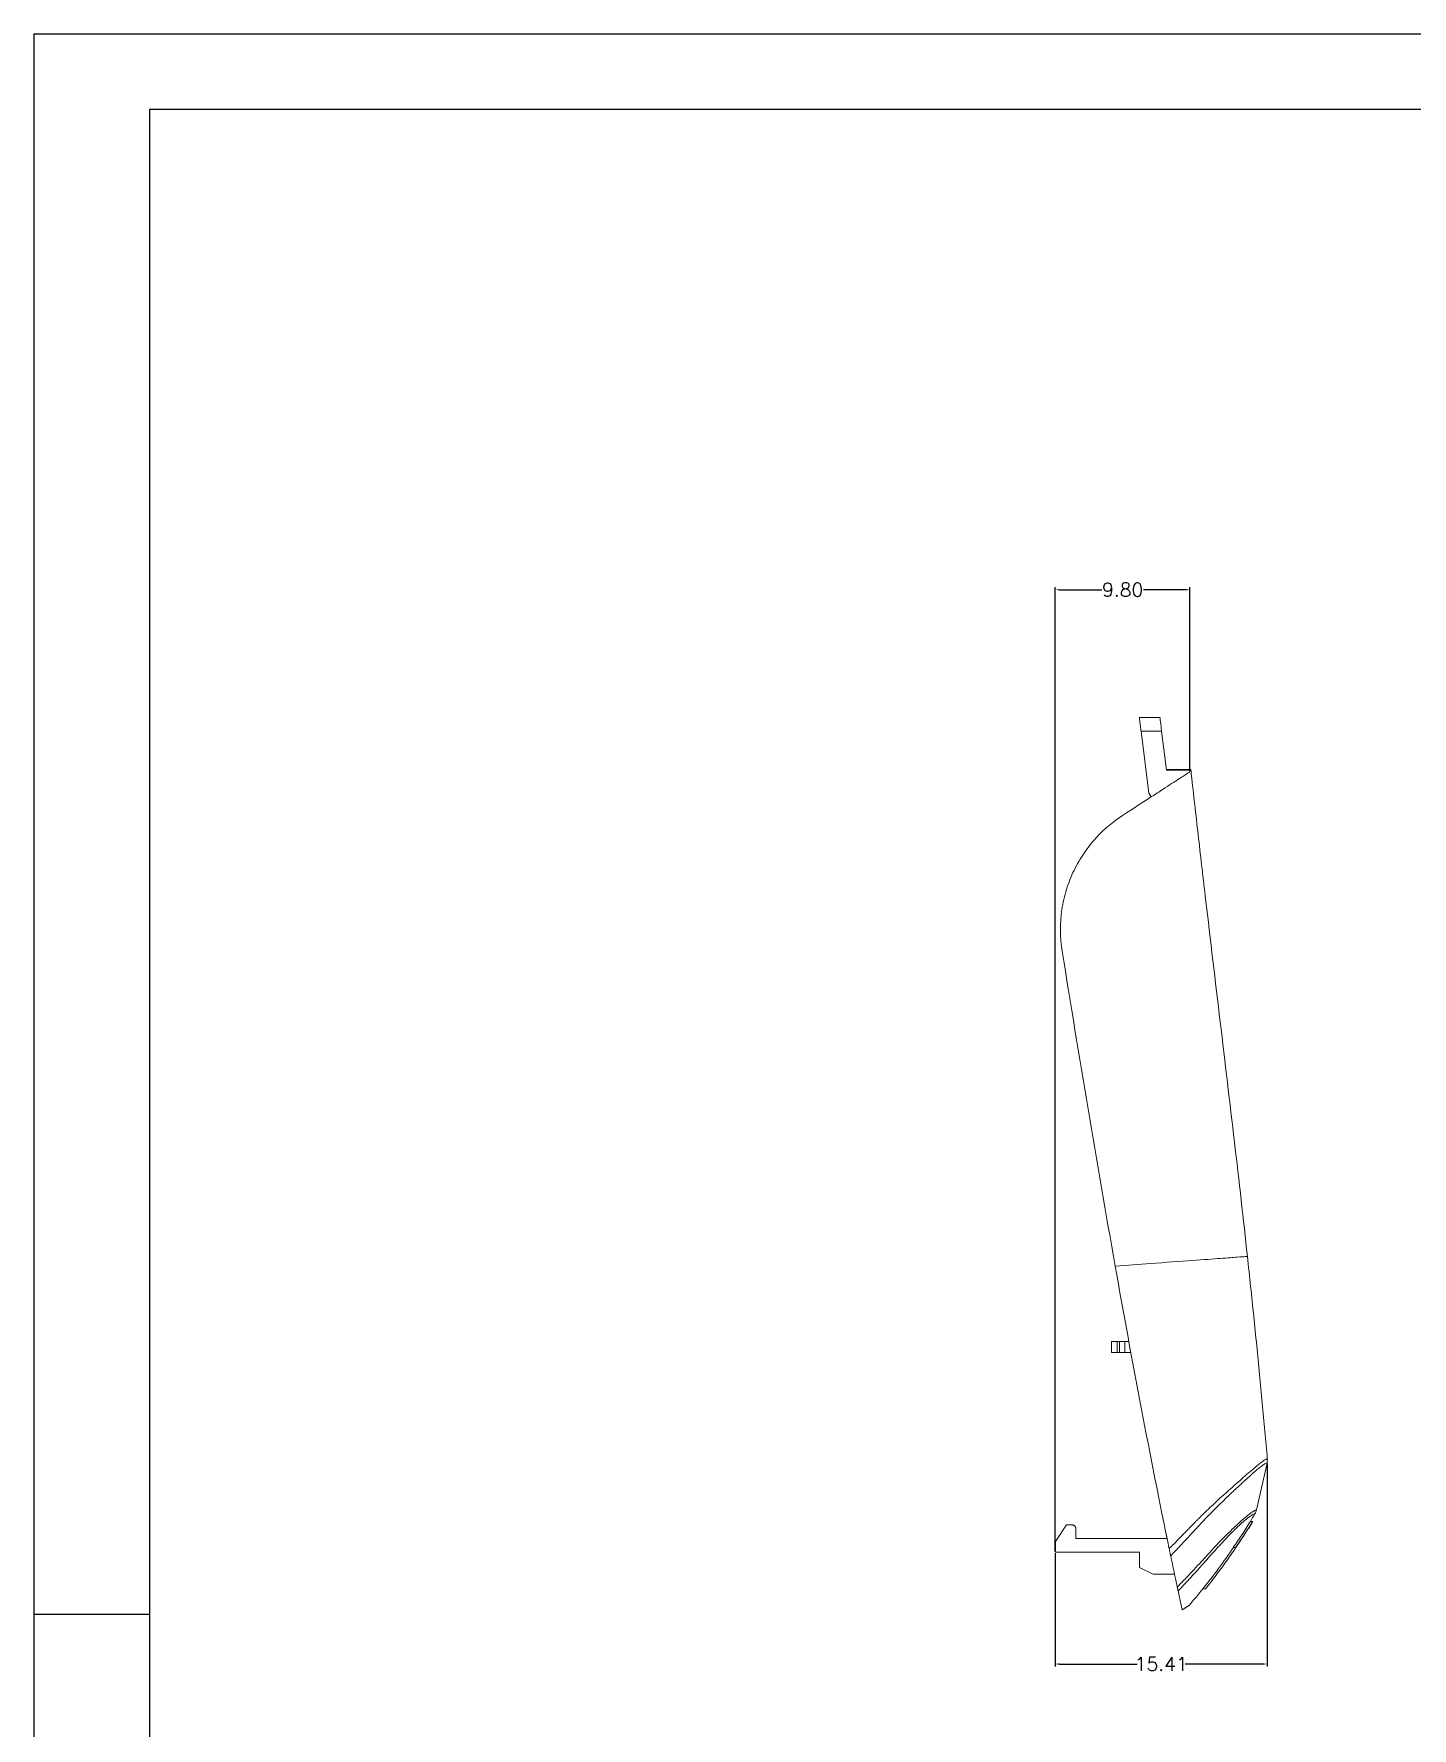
# Model space of a CAD drawing. Header units: inches. Extents: x 1631 to 3663, y 1126 to 1454.
# Drawn here: x 2804.8 to 2905.1, y 1232.4 to 1355.8 of the extents above; entities that cross this region are included whole.
import ezdxf

# ---------------------------------------------------------------- set-up
doc = ezdxf.new("R2010")
doc.units = ezdxf.units.IN
doc.header["$LTSCALE"] = 15
doc.styles.get("Standard").update_dxf_attribs({"font": 'txt', "bigfont": 'gbcbig.shx'})
doc.dimstyles.new('1.5', dxfattribs={"dimtxt": 1, "dimasz": 0.3, "dimexe": 0.18, "dimexo": 0.0625, "dimgap": 0.09, "dimtad": 0, "dimzin": 0, "dimdsep": 46, "dimtxsty": 'Standard', "dimcen": 0, "dimclrd": 3, "dimclre": 3, "dimadec": 0, "dimazin": 2, "dimtfac": 1, "dimtofl": 0, "dimtmove": 0, "dimatfit": 3, "dimfxl": 1, "dimtolj": 1, "dimtzin": 0, "dimarcsym": 0})

# ---------------------------------------------------------------- blocks, each defined once
blk = doc.blocks.new('*D267')
at = {"color": 3, "lineweight": -2}
for p, q in [((2879.16, 1245.3), (2879.16, 1315.49)), ((2879.46, 1315.31), (2882.55, 1315.31)), ((2888.66, 1315.31), (2885.57, 1315.31)), ((2888.96, 1302.12), (2888.96, 1315.49))]:
    blk.add_line(p, q, dxfattribs=at)
at = {"color": 3}
for points in [[(2879.46, 1315.36), (2879.46, 1315.26), (2879.16, 1315.31)], [(2888.66, 1315.36), (2888.66, 1315.26), (2888.96, 1315.31)]]:
    blk.add_solid(points, dxfattribs=at)
at = {"layer": 'Defpoints', "color": 0}
for p in [(2888.96, 1315.31), (2888.96, 1302.06), (2879.16, 1245.24)]:
    blk.add_point(p, dxfattribs=at)
at = {"color": 0, "insert": (2884.06, 1315.31), "char_height": 1, "attachment_point": 5}
blk.add_mtext('\\A1;9.80', dxfattribs=at)
blk = doc.blocks.new('*D268')
at = {"color": 3, "lineweight": -2}
for p, q in [((2894.57, 1251.68), (2894.57, 1236.93)), ((2879.16, 1245.18), (2879.16, 1236.93)), ((2879.46, 1237.11), (2885.11, 1237.11)), ((2894.27, 1237.11), (2888.62, 1237.11))]:
    blk.add_line(p, q, dxfattribs=at)
at = {"color": 3}
for points in [[(2879.46, 1237.16), (2879.46, 1237.06), (2879.16, 1237.11)], [(2894.27, 1237.16), (2894.27, 1237.06), (2894.57, 1237.11)]]:
    blk.add_solid(points, dxfattribs=at)
at = {"layer": 'Defpoints', "color": 0}
for p in [(2894.57, 1251.74), (2879.16, 1245.24), (2879.16, 1237.11)]:
    blk.add_point(p, dxfattribs=at)
at = {"color": 0, "insert": (2886.87, 1237.11), "char_height": 1, "attachment_point": 5}
blk.add_mtext('\\A1;15.41', dxfattribs=at)

msp = doc.modelspace()

# ---------------------------------------------------------------- linework, layer by layer
for p, q in [((2804.816, 1355.774), (3130.268, 1355.774)), ((2804.816, 1355.774), (2804.816, 1125.657)), ((2813.237, 1350.295), (3124.789, 1350.295)), ((2813.237, 1350.295), (2813.237, 1131.136)), ((2813.237, 1240.716), (2804.816, 1240.716))]:
    msp.add_line(p, q)
at = {"color": 7, "linetype": 'Continuous', "lineweight": 15}
for p, q in [((2886.775, 1306.021), (2885.275, 1306.021)), ((2885.4, 1305.021), (2885.964, 1300.506)), ((2886.9, 1305.021), (2885.4, 1305.021)), ((2886.9, 1305.021), (2887.256, 1302.172)), ((2887.25, 1302.221), (2889.023, 1302.221)), ((2888.946, 1302.172), (2887.256, 1302.172)), ((2888.958, 1302.06), (2888.946, 1302.172)), ((2885.964, 1300.506), (2886.137, 1300.23)), ((2883.247, 1260.594), (2883.247, 1259.789)), ((2883.664, 1259.791), (2883.664, 1260.591)), ((2883.773, 1260.591), (2883.664, 1260.591)), ((2883.827, 1260.591), (2883.827, 1259.791)), ((2884.218, 1259.791), (2884.218, 1260.591)), ((2884.512, 1260.591), (2884.218, 1260.591)), ((2883.773, 1259.791), (2883.664, 1259.791)), ((2884.659, 1259.791), (2884.218, 1259.791)), ((2894.568, 1251.742), (2893.799, 1248.328)), ((2879.162, 1246.041), (2879.962, 1247.241)), ((2879.962, 1247.241), (2880.362, 1247.241)), ((2880.662, 1246.241), (2880.662, 1246.941)), ((2892.287, 1245.585), (2893.532, 1247.491)), ((2893.532, 1247.491), (2893.356, 1247.491)), ((2879.162, 1246.041), (2879.162, 1245.241)), ((2880.662, 1246.241), (2887.295, 1246.241)), ((2887.295, 1246.241), (2887.284, 1246.294)), ((2885.275, 1245.241), (2879.162, 1245.241)), ((2885.275, 1245.241), (2885.275, 1244.141)), ((2892.105, 1245.591), (2892.286, 1245.591)), ((2885.275, 1244.141), (2886.275, 1243.641)), ((2886.275, 1243.641), (2887.837, 1243.641)), ((2890.091, 1242.591), (2889.9, 1242.591)), ((2888.393, 1241.05), (2888.651, 1241.214)), ((2888.656, 1241.217), (2888.817, 1241.32))]:
    msp.add_line(p, q, dxfattribs=at)
for start, end in [(328.63103, 329.43554), (319.08734, 321.08122)]:
    msp.add_arc((2854.499, 1271.181), 45.509, start, end, dxfattribs=at)
for points, knots in [([(2885.4, 1305.021), (2885.396, 1305.054), (2885.388, 1305.119), (2885.376, 1305.215), (2885.364, 1305.309), (2885.348, 1305.432), (2885.33, 1305.578), (2885.311, 1305.732), (2885.295, 1305.86), (2885.284, 1305.952), (2885.276, 1306.011), (2885.275, 1306.018), (2885.275, 1306.021)], [0, 0, 0, 0, 0.0623724, 0.1242202, 0.1861285, 0.2486807, 0.3740442, 0.5000602, 0.627044, 0.7547004, 0.8772368, 1, 1, 1, 1]), ([(2886.775, 1306.021), (2886.775, 1306.02), (2886.775, 1306.019), (2886.777, 1306.004), (2886.78, 1305.98), (2886.786, 1305.935), (2886.795, 1305.858), (2886.811, 1305.732), (2886.83, 1305.579), (2886.852, 1305.405), (2886.875, 1305.217), (2886.892, 1305.086), (2886.9, 1305.021)], [0, 0, 0, 0, 0.0623398, 0.124252, 0.1863551, 0.249262, 0.3746465, 0.4990647, 0.6250427, 0.7504113, 0.8751415, 1, 1, 1, 1]), ([(2888.958, 1302.06), (2888.877, 1302.007), (2888.732, 1301.913), (2888.298, 1301.632), (2888.009, 1301.445), (2887.433, 1301.071), (2887.217, 1300.931), (2886.729, 1300.614), (2886.461, 1300.441), (2885.579, 1299.868), (2884.884, 1299.418), (2884.045, 1298.873)], [0, 0, 0, 0, 0.25, 0.25, 0.5, 0.5, 0.625, 0.625, 0.75, 0.75, 1, 1, 1, 1]), ([(2889.023, 1302.221), (2889.047, 1302.007), (2889.231, 1300.337), (2889.583, 1297.227), (2890.271, 1291.304), (2891.163, 1283.843), (2892.214, 1275.043), (2892.851, 1269.462), (2893.142, 1266.781)], [0.64388085, 0.64388085, 0.64388085, 0.64388085, 0.65031799, 0.69402824, 0.73773849, 0.82515899, 0.9125795, 0.99999999, 0.99999999, 0.99999999, 0.99999999]), ([(2884.045, 1298.873), (2883.403, 1298.457), (2882.744, 1297.924), (2881.814, 1296.907), (2881.523, 1296.54), (2880.986, 1295.754), (2880.74, 1295.332), (2880.307, 1294.438), (2880.124, 1293.975), (2879.902, 1293.26), (2879.837, 1293.018), (2879.725, 1292.526), (2879.678, 1292.275), (2879.49, 1291.017), (2879.495, 1290.009), (2879.658, 1288.998)], [0, 0, 0, 0, 0.25, 0.25, 0.375, 0.375, 0.5, 0.5, 0.625, 0.625, 0.6875, 0.6875, 0.75, 0.75, 1, 1, 1, 1]), ([(2893.142, 1266.781), (2893.142, 1266.781), (2893.062, 1266.775), (2892.505, 1266.734), (2891.307, 1266.646), (2889.282, 1266.498), (2886.503, 1266.294), (2884.412, 1266.14), (2883.52, 1266.075)], [0.28808824, 0.28808824, 0.28808824, 0.28808824, 0.41308819, 0.53808819, 0.66308819, 0.78808819, 0.91308819, 0.99999995, 0.99999995, 0.99999995, 0.99999995]), ([(2893.142, 1266.781), (2893.302, 1265.311), (2893.531, 1263.139), (2893.819, 1260.299), (2894.025, 1258.194), (2894.223, 1256.112), (2894.411, 1254.064), (2894.531, 1252.714), (2894.589, 1252.049)], [0.12750844, 0.12750844, 0.12750844, 0.12750844, 0.37750848, 0.50250848, 0.62750848, 0.75250848, 0.87750848, 1.00000004, 1.00000004, 1.00000004, 1.00000004]), ([(2887.448, 1245.499), (2886.741, 1248.909), (2886.066, 1252.331), (2884.762, 1259.193), (2884.133, 1262.631), (2883.52, 1266.075)], [0, 0, 0, 0, 0.5, 0.5, 1, 1, 1, 1]), ([(2883.247, 1260.591), (2883.247, 1260.591), (2883.285, 1260.591), (2883.43, 1260.591), (2883.537, 1260.591), (2883.664, 1260.591)], [0, 0, 0, 0, 0.5, 0.5, 1, 1, 1, 1]), ([(2883.827, 1260.591), (2883.827, 1260.591), (2883.868, 1260.591), (2884.013, 1260.591), (2884.115, 1260.591), (2884.218, 1260.591)], [0, 0, 0, 0, 0.5, 0.5, 1, 1, 1, 1]), ([(2883.664, 1259.791), (2883.638, 1259.791), (2883.588, 1259.791), (2883.52, 1259.791), (2883.459, 1259.791), (2883.404, 1259.791), (2883.346, 1259.791), (2883.293, 1259.791), (2883.254, 1259.791), (2883.249, 1259.791), (2883.247, 1259.791)], [0, 0, 0, 0, 0.10097138, 0.2004489, 0.29945482, 0.39902591, 0.50018157, 0.66732554, 0.8323354, 1, 1, 1, 1]), ([(2884.218, 1259.791), (2884.201, 1259.791), (2884.169, 1259.791), (2884.12, 1259.791), (2884.038, 1259.791), (2883.956, 1259.791), (2883.888, 1259.791), (2883.853, 1259.791), (2883.83, 1259.791), (2883.828, 1259.791), (2883.827, 1259.791)], [0, 0, 0, 0, 0.0797757, 0.1595928, 0.2406793, 0.4993942, 0.6279288, 0.7594588, 0.8790052, 1, 1, 1, 1]), ([(2887.448, 1245.499), (2887.557, 1245.612), (2887.77, 1245.829), (2888.076, 1246.143), (2888.36, 1246.435), (2888.621, 1246.705), (2888.862, 1246.953), (2889.081, 1247.178), (2889.28, 1247.381), (2889.458, 1247.563), (2889.616, 1247.722), (2889.859, 1247.963), (2890.202, 1248.296), (2890.591, 1248.668), (2890.941, 1248.994), (2891.242, 1249.267), (2891.607, 1249.591), (2892.002, 1249.939), (2892.404, 1250.293), (2892.736, 1250.594), (2893.016, 1250.849), (2893.271, 1251.059), (2893.503, 1251.25), (2893.699, 1251.42), (2893.859, 1251.564), (2894.066, 1251.725), (2894.29, 1251.889), (2894.432, 1251.985), (2894.506, 1252.021), (2894.551, 1252.037), (2894.574, 1252.046), (2894.587, 1252.049), (2894.588, 1252.049), (2894.589, 1252.049)], [0, 0, 0, 0, 0.022863, 0.04431632, 0.06436641, 0.08301845, 0.10027132, 0.11611861, 0.1305577, 0.14358903, 0.15521498, 0.165439, 0.1971634, 0.23159195, 0.25475247, 0.28013954, 0.30530284, 0.34807354, 0.38834577, 0.42653447, 0.45980503, 0.49311587, 0.53215573, 0.56909275, 0.6005389, 0.63228322, 0.71480717, 0.80581059, 0.84061096, 0.87683797, 0.93805056, 0.95599703, 1, 1, 1, 1]), ([(2887.557, 1244.976), (2887.669, 1245.095), (2887.894, 1245.333), (2888.226, 1245.688), (2888.534, 1246.021), (2888.968, 1246.488), (2889.607, 1247.178), (2890.3, 1247.909), (2890.895, 1248.511), (2891.324, 1248.932), (2891.858, 1249.449), (2892.398, 1249.96), (2892.909, 1250.429), (2893.468, 1250.937), (2893.88, 1251.292), (2894.175, 1251.522), (2894.357, 1251.648), (2894.485, 1251.719), (2894.558, 1251.744), (2894.565, 1251.743), (2894.568, 1251.742)], [0, 0, 0, 0, 0.0239416, 0.0478136, 0.0716173, 0.0911171, 0.1430916, 0.2143559, 0.250181, 0.2856664, 0.3217859, 0.3930885, 0.4467689, 0.5004327, 0.6253953, 0.6867551, 0.7502991, 0.8335405, 0.9167724, 1, 1, 1, 1]), ([(2893.799, 1248.328), (2893.798, 1248.328), (2893.796, 1248.328), (2893.774, 1248.324), (2893.72, 1248.306), (2893.624, 1248.26), (2893.432, 1248.141), (2893.132, 1247.916), (2892.702, 1247.536), (2892.365, 1247.229), (2892.09, 1246.969), (2891.776, 1246.666), (2891.459, 1246.353), (2891.176, 1246.065), (2890.904, 1245.78), (2890.602, 1245.455), (2890.211, 1245.031), (2889.759, 1244.537), (2889.245, 1243.981), (2888.667, 1243.366), (2888.251, 1242.936), (2888.034, 1242.712)], [0, 0, 0, 0, 0.0449474, 0.1002713, 0.1660127, 0.2497432, 0.3064862, 0.4394374, 0.5293153, 0.5689637, 0.6095753, 0.6510418, 0.6928081, 0.7240517, 0.7441728, 0.7765963, 0.8131476, 0.8538007, 0.8984043, 0.9471151, 1, 1, 1, 1]), ([(2880.362, 1247.241), (2880.379, 1247.241), (2880.414, 1247.239), (2880.464, 1247.225), (2880.509, 1247.204), (2880.548, 1247.178), (2880.581, 1247.147), (2880.608, 1247.114), (2880.629, 1247.079), (2880.645, 1247.043), (2880.655, 1247.008), (2880.661, 1246.974), (2880.661, 1246.952), (2880.662, 1246.941)], [0, 0, 0, 0, 0.1136474, 0.2227391, 0.3272768, 0.4272623, 0.5226981, 0.6135872, 0.6999334, 0.7817414, 0.8590169, 0.9317668, 1, 1, 1, 1]), ([(2893.685, 1248.039), (2893.685, 1248.04), (2893.684, 1248.04), (2893.676, 1248.04), (2893.653, 1248.036), (2893.595, 1248.016), (2893.505, 1247.972), (2893.391, 1247.9), (2893.292, 1247.833), (2893.187, 1247.759), (2893.042, 1247.64), (2892.791, 1247.426), (2892.523, 1247.187), (2892.245, 1246.915), (2892.006, 1246.677), (2891.79, 1246.457), (2891.512, 1246.166), (2891.312, 1245.954), (2891.061, 1245.682), (2890.683, 1245.264), (2890.239, 1244.764), (2889.776, 1244.246), (2889.417, 1243.847), (2889.013, 1243.405), (2888.567, 1242.924), (2888.254, 1242.597), (2888.094, 1242.429)], [0, 0, 0, 0, 0.02619944, 0.05481225, 0.12097692, 0.17962805, 0.2509587, 0.31371838, 0.34269463, 0.36820296, 0.42397327, 0.46667029, 0.54807864, 0.58448169, 0.60222876, 0.65504272, 0.67376034, 0.70634788, 0.72544866, 0.75735115, 0.82510332, 0.85372177, 0.8850564, 0.92168259, 0.95998516, 1, 1, 1, 1]), ([(2892.105, 1245.592), (2892.213, 1245.746), (2892.43, 1246.055), (2892.746, 1246.526), (2893.056, 1247.005), (2893.256, 1247.329), (2893.356, 1247.491)], [0, 0, 0, 0, 0.2460011, 0.4946684, 0.7460017, 1, 1, 1, 1]), ([(2892.286, 1245.591), (2892.395, 1245.748), (2892.613, 1246.06), (2892.929, 1246.534), (2893.236, 1247.01), (2893.433, 1247.331), (2893.532, 1247.491)], [0, 0, 0, 0, 0.2494288, 0.4992047, 0.7493782, 1, 1, 1, 1]), ([(2887.284, 1246.294), (2887.28, 1246.313), (2887.272, 1246.351), (2887.259, 1246.413), (2887.246, 1246.479), (2887.231, 1246.55), (2887.215, 1246.626), (2887.205, 1246.678), (2887.199, 1246.704)], [0, 0, 0, 0, 0.1585494, 0.3181604, 0.4805443, 0.6473304, 0.8200276, 1, 1, 1, 1]), ([(2887.448, 1245.499), (2887.455, 1245.464), (2887.469, 1245.395), (2887.49, 1245.296), (2887.51, 1245.204), (2887.527, 1245.12), (2887.543, 1245.044), (2887.552, 1244.998), (2887.557, 1244.976)], [0, 0, 0, 0, 0.1870113, 0.36624, 0.5373375, 0.7000552, 0.8542693, 1, 1, 1, 1]), ([(2888.034, 1242.712), (2887.983, 1242.95), (2887.933, 1243.188), (2887.882, 1243.425), (2887.827, 1243.685), (2887.773, 1243.944), (2887.718, 1244.202), (2887.664, 1244.461), (2887.61, 1244.719), (2887.557, 1244.976)], [0, 0, 0, 0, 0.0009302098, 0.0009302098, 0.0009302098, 0.0019456087, 0.0019456087, 0.0019456087, 0.0029610307, 0.0029610307, 0.0029610307, 0.0029610307]), ([(2890.091, 1242.591), (2890.221, 1242.754), (2890.479, 1243.078), (2890.858, 1243.571), (2891.231, 1244.068), (2891.597, 1244.571), (2891.956, 1245.078), (2892.19, 1245.42), (2892.307, 1245.591)], [0, 0, 0, 0, 0.16671814, 0.33337452, 0.5, 0.66662548, 0.83328186, 1, 1, 1, 1]), ([(2888.034, 1242.712), (2888.039, 1242.688), (2888.049, 1242.642), (2888.062, 1242.582), (2888.073, 1242.529), (2888.083, 1242.486), (2888.09, 1242.452), (2888.093, 1242.437), (2888.094, 1242.429)], [0, 0, 0, 0, 0.1692948, 0.3373987, 0.5044172, 0.6704453, 0.8355914, 1, 1, 1, 1]), ([(2888.39, 1241.058), (2888.417, 1241.075), (2888.471, 1241.109), (2888.543, 1241.155), (2888.609, 1241.197), (2888.668, 1241.234), (2888.72, 1241.268), (2888.773, 1241.301), (2888.821, 1241.332), (2888.861, 1241.358), (2888.88, 1241.37), (2888.888, 1241.375), (2888.89, 1241.376), (2888.89, 1241.377)], [0, 0, 0, 0, 0.0834382, 0.1668032, 0.2501206, 0.3334163, 0.4167162, 0.5000465, 0.6244934, 0.7500228, 0.8750099, 0.9375034, 1, 1, 1, 1]), ([(2888.395, 1241.052), (2888.5, 1241.118), (2888.609, 1241.187), (2888.655, 1241.216), (2888.656, 1241.217)], [0, 0, 0, 0, 0.9661885, 1, 1, 1, 1]), ([(2888.843, 1241.337), (2888.843, 1241.337), (2888.841, 1241.336), (2888.825, 1241.325), (2888.817, 1241.32)], [0, 0, 0, 0, 0.4607406, 1, 1, 1, 1]), ([(2888.843, 1241.338), (2888.846, 1241.339), (2888.864, 1241.348), (2888.878, 1241.363), (2888.89, 1241.377)], [0, 0, 0, 0, 0.1160676, 1, 1, 1, 1]), ([(2888.854, 1241.344), (2888.854, 1241.344), (2888.861, 1241.348), (2888.866, 1241.354), (2888.871, 1241.36)], [0, 0, 0, 0, 0.0943123, 1, 1, 1, 1])]:
    msp.add_open_spline(points, degree=3, knots=knots, dxfattribs=at)
for points in [[(2889.023, 1302.221), (2889.023, 1302.221), (2888.997, 1302.205), (2888.946, 1302.172)], [(2879.658, 1288.998), (2880.89, 1281.343), (2882.164, 1273.699), (2883.52, 1266.075)], [(2894.589, 1252.049), (2894.598, 1251.946), (2894.591, 1251.841), (2894.568, 1251.742)], [(2893.799, 1248.328), (2893.776, 1248.226), (2893.737, 1248.128), (2893.685, 1248.039)], [(2889.9, 1242.591), (2890.683, 1243.56), (2891.425, 1244.562), (2892.126, 1245.591)], [(2888.39, 1241.058), (2888.338, 1241.299), (2888.239, 1241.754), (2888.094, 1242.429)], [(2890.091, 1242.591), (2890.095, 1242.59), (2890.097, 1242.59), (2890.098, 1242.591)]]:
    msp.add_open_spline(points, degree=3, dxfattribs=at)

# ---------------------------------------------------------------- dimensions: what is measured, and where the dimension line sits
for base, p1, p2, picture, middle in [((2888.958, 1315.307), (2879.162, 1245.241), (2888.958, 1302.06), '*D267', (2884.06, 1315.307)), ((2879.162, 1237.115), (2894.568, 1251.742), (2879.162, 1245.241), '*D268', (2886.865, 1237.115))]:
    dim = msp.add_linear_dim(base=base, p1=p1, p2=p2, dimstyle='1.5')
    dim.commit()
    dim.dimension.update_dxf_attribs({"geometry": picture, "text_midpoint": middle})

doc.saveas('drawing.dxf')
